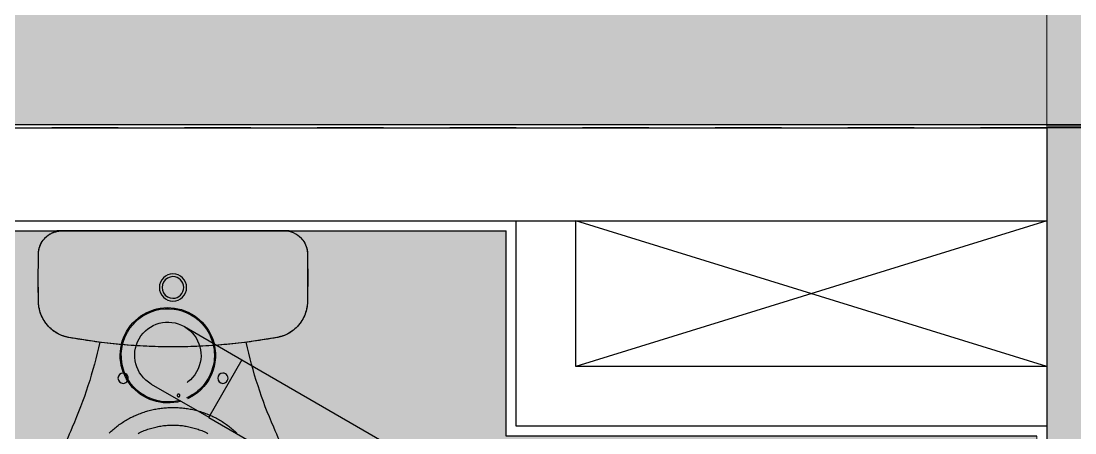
# Model space of a CAD drawing. Header units: metres. Extents: x -154 to 570, y -18 to 184.
# Drawn here: x -1.896 to -0.308, y 1.991 to 2.611 of the extents above; entities that cross this region are included whole.
import ezdxf
from ezdxf.xclip import XClip

# ---------------------------------------------------------------- set-up
doc = ezdxf.new("R2010")
doc.units = ezdxf.units.M
doc.header["$XCLIPFRAME"] = 0
for name, pattern in [('PUC TORRE B$0$DASHEDX2', [1.5, 1, -0.5]), ('PUC$0$DASHEDX2', [1.5, 1, -0.5]), ('PUC$0$HIDDEN2', [0.1875, 0.125, -0.0625])]:
    doc.linetypes.add(name, pattern=pattern)
for name, color, linetype in [('ARQ-AUX', 7, 'Continuous'), ('ARQ-DIM - EMBASAM', 2, 'Continuous'), ('CIRCULAÇAO VERTICAL EMBASAMENTO$0$ARQ-ALV ACAB', 4, 'Continuous'), ('PUC TORRE B$0$1', 232, 'PUC TORRE B$0$DASHEDX2'), ('PUC TORRE B$0$4', 2, 'Continuous'), ('PUC$0$ARQ-ALV ACAB', 4, 'Continuous'), ('PUC$0$ARQ-ALV OSSO', 5, 'Continuous'), ('PUC$0$ARQ-HID', 7, 'Continuous'), ('PUC$0$ARQ-PRJ', 7, 'PUC$0$DASHEDX2'), ('PUC$0$ARQ-SIM', 1, 'Continuous')]:
    doc.layers.add(name, color=color, linetype=linetype)
doc.layers.add('CIRCULAÇAO VERTICAL EMBASAMENTO$0$ARQ-FORRO', color=9, linetype='Continuous', lineweight=5)
doc.layers.add('PUC$0$ARQ-FORRO', color=9, linetype='Continuous', lineweight=5)

# ---------------------------------------------------------------- blocks, each defined once
blk = doc.blocks.new('PUC$0$ARQ-HID-BACIA CX')
blk.add_line((-0.0001, -0.175), (-0.0001, 0.175))
for points in [[(-0.0137, -0.1957), (-0.0142, -0.196), (-0.0147, -0.1964), (-0.0153, -0.1968), (-0.0158, -0.1971), (-0.0163, -0.1975), (-0.0168, -0.1978), (-0.0174, -0.1981), (-0.0179, -0.1984), (-0.0185, -0.1987), (-0.019, -0.199), (-0.0196, -0.1993), (-0.0202, -0.1995), (-0.0207, -0.1998), (-0.0213, -0.2), (-0.0219, -0.2003), (-0.0225, -0.2005), (-0.0231, -0.2007), (-0.0237, -0.2009), (-0.0243, -0.2011), (-0.0249, -0.2013), (-0.0255, -0.2015), (-0.0261, -0.2016), (-0.0267, -0.2018), (-0.0273, -0.2019), (-0.0279, -0.2021), (-0.0285, -0.2022), (-0.0292, -0.2023), (-0.0298, -0.2024), (-0.0304, -0.2025), (-0.031, -0.2025), (-0.0316, -0.2026), (-0.0323, -0.2026), (-0.0329, -0.2027), (-0.0335, -0.2027), (-0.0342, -0.2027, -0.00878), (-0.1068, -0.2028), (-0.1079, -0.2027), (-0.1091, -0.2026), (-0.1102, -0.2026), (-0.1114, -0.2025), (-0.1125, -0.2024), (-0.1136, -0.2022), (-0.1148, -0.2021), (-0.1159, -0.2019), (-0.117, -0.2017), (-0.1181, -0.2014), (-0.1192, -0.2012), (-0.1203, -0.2009), (-0.1214, -0.2006), (-0.1225, -0.2002), (-0.1236, -0.1999), (-0.1247, -0.1995), (-0.1258, -0.1991), (-0.1268, -0.1987), (-0.1279, -0.1982), (-0.1289, -0.1978), (-0.13, -0.1973), (-0.131, -0.1968), (-0.132, -0.1962), (-0.133, -0.1957), (-0.134, -0.1951), (-0.135, -0.1945), (-0.1359, -0.1939), (-0.1369, -0.1933), (-0.1378, -0.1926), (-0.1388, -0.192), (-0.1397, -0.1913), (-0.1406, -0.1906), (-0.1415, -0.1899), (-0.1423, -0.1891), (-0.1432, -0.1884), (-0.144, -0.1876), (-0.1449, -0.1868), (-0.1457, -0.186), (-0.1465, -0.1851), (-0.1472, -0.1843), (-0.148, -0.1834), (-0.1487, -0.1826), (-0.1494, -0.1817), (-0.1501, -0.1808), (-0.1508, -0.1799), (-0.1515, -0.1789), (-0.1521, -0.178), (-0.1527, -0.177), (-0.1533, -0.1761), (-0.1539, -0.1751), (-0.1545, -0.1741), (-0.155, -0.1731), (-0.1556, -0.1721), (-0.1561, -0.171), (-0.1566, -0.17), (-0.157, -0.169), (-0.1575, -0.1679), (-0.1579, -0.1668), (-0.1583, -0.1658), (-0.1586, -0.1647), (-0.159, -0.1636), (-0.1593, -0.1625), (-0.1596, -0.1614), (-0.1598, -0.1603), (-0.1601, -0.1592), (-0.1604, -0.158), (-0.1606, -0.1569), (-0.1614, -0.1525), (-0.1622, -0.148), (-0.1629, -0.1436), (-0.1636, -0.1392), (-0.1643, -0.1347), (-0.165, -0.1302), (-0.1657, -0.1258), (-0.1663, -0.1213), (-0.1669, -0.1169), (-0.1675, -0.1124), (-0.168, -0.1079), (-0.1686, -0.1034), (-0.1691, -0.099), (-0.1696, -0.0945), (-0.1701, -0.09), (-0.1705, -0.0855), (-0.1709, -0.081), (-0.1713, -0.0765), (-0.1717, -0.072), (-0.1721, -0.0675), (-0.1724, -0.0631), (-0.1727, -0.0586), (-0.173, -0.0541), (-0.1733, -0.0496), (-0.1735, -0.0451), (-0.1737, -0.0406), (-0.1739, -0.0361), (-0.1741, -0.0315), (-0.1742, -0.027), (-0.1744, -0.0225), (-0.1745, -0.018), (-0.1745, -0.0135), (-0.1746, -0.009), (-0.1746, -0.0045), (-0.1746, 0), (-0.1746, 0.0045), (-0.1746, 0.009), (-0.1745, 0.0135), (-0.1745, 0.018), (-0.1744, 0.0225), (-0.1742, 0.027), (-0.1741, 0.0315), (-0.1739, 0.0361), (-0.1737, 0.0406), (-0.1735, 0.0451), (-0.1733, 0.0496), (-0.173, 0.0541), (-0.1727, 0.0586), (-0.1724, 0.0631), (-0.1721, 0.0675), (-0.1717, 0.072), (-0.1713, 0.0765), (-0.1709, 0.081), (-0.1705, 0.0855), (-0.1701, 0.09), (-0.1696, 0.0945), (-0.1691, 0.099), (-0.1686, 0.1034), (-0.168, 0.1079), (-0.1675, 0.1124), (-0.1669, 0.1169), (-0.1663, 0.1213), (-0.1657, 0.1258), (-0.165, 0.1302), (-0.1643, 0.1347), (-0.1636, 0.1392), (-0.1629, 0.1436), (-0.1622, 0.148), (-0.1614, 0.1525), (-0.1606, 0.1569), (-0.1604, 0.158), (-0.1601, 0.1592), (-0.1598, 0.1603), (-0.1596, 0.1614), (-0.1593, 0.1625), (-0.159, 0.1636), (-0.1586, 0.1647), (-0.1583, 0.1658), (-0.1579, 0.1668), (-0.1575, 0.1679), (-0.157, 0.169), (-0.1566, 0.17), (-0.1561, 0.171), (-0.1556, 0.1721), (-0.155, 0.1731), (-0.1545, 0.1741), (-0.1539, 0.1751), (-0.1533, 0.1761), (-0.1527, 0.177), (-0.1521, 0.178), (-0.1515, 0.1789), (-0.1508, 0.1799), (-0.1501, 0.1808), (-0.1494, 0.1817), (-0.1487, 0.1826), (-0.148, 0.1834), (-0.1472, 0.1843), (-0.1465, 0.1851), (-0.1457, 0.186), (-0.1449, 0.1868), (-0.144, 0.1876), (-0.1432, 0.1884), (-0.1423, 0.1891), (-0.1415, 0.1899), (-0.1406, 0.1906), (-0.1397, 0.1913), (-0.1388, 0.192), (-0.1378, 0.1926), (-0.1369, 0.1933), (-0.1359, 0.1939), (-0.135, 0.1945), (-0.134, 0.1951), (-0.133, 0.1957), (-0.132, 0.1962), (-0.131, 0.1968), (-0.13, 0.1973), (-0.1289, 0.1978), (-0.1279, 0.1982), (-0.1268, 0.1987), (-0.1258, 0.1991), (-0.1247, 0.1995), (-0.1236, 0.1999), (-0.1225, 0.2002), (-0.1214, 0.2006), (-0.1203, 0.2009), (-0.1192, 0.2012), (-0.1181, 0.2014), (-0.117, 0.2017), (-0.1159, 0.2019), (-0.1148, 0.2021), (-0.1136, 0.2022), (-0.1125, 0.2024), (-0.1114, 0.2025), (-0.1102, 0.2026), (-0.1091, 0.2026), (-0.1079, 0.2027), (-0.1068, 0.2028, -0.00878), (-0.0342, 0.2027), (-0.0335, 0.2027), (-0.0329, 0.2027), (-0.0323, 0.2026), (-0.0316, 0.2026), (-0.031, 0.2025), (-0.0304, 0.2025), (-0.0298, 0.2024), (-0.0292, 0.2023), (-0.0285, 0.2022), (-0.0279, 0.2021), (-0.0273, 0.2019), (-0.0267, 0.2018), (-0.0261, 0.2016), (-0.0255, 0.2015), (-0.0249, 0.2013), (-0.0243, 0.2011), (-0.0237, 0.2009), (-0.0231, 0.2007), (-0.0225, 0.2005), (-0.0219, 0.2003), (-0.0213, 0.2), (-0.0207, 0.1998), (-0.0202, 0.1995), (-0.0196, 0.1993), (-0.019, 0.199), (-0.0185, 0.1987), (-0.0179, 0.1984), (-0.0174, 0.1981), (-0.0168, 0.1978), (-0.0163, 0.1975), (-0.0158, 0.1971), (-0.0153, 0.1968), (-0.0147, 0.1964), (-0.0142, 0.196), (-0.0137, 0.1957)], [(-0.0131, 0.195, 0.018828), (-0.0135, 0.1954)], [(-0.0133, -0.1951), (-0.0133, -0.1951), (-0.0133, -0.1951), (-0.0133, -0.1951), (-0.0132, -0.1951), (-0.0132, -0.195), (-0.0132, -0.195), (-0.0131, -0.1949), (-0.013, -0.1948), (-0.0129, -0.1947), (-0.0128, -0.1946), (-0.0126, -0.1945), (-0.0125, -0.1943), (-0.0116, -0.1935, 0.212488), (-0.0001, -0.1677), (-0.0001, 0.1677, 0.212488), (-0.0116, 0.1935), (-0.0125, 0.1943), (-0.0126, 0.1945), (-0.0128, 0.1946), (-0.0129, 0.1947), (-0.013, 0.1948), (-0.0131, 0.1949), (-0.0132, 0.195), (-0.0132, 0.195), (-0.0132, 0.1951), (-0.0133, 0.1951), (-0.0133, 0.1951), (-0.0133, 0.1951)], [(-0.0123, 0.1942, 0.002919), (-0.0115, 0.1935)], [(-0.1676, 0.1104), (-0.1678, 0.1104), (-0.176, 0.1123), (-0.1842, 0.1142), (-0.1925, 0.1163), (-0.2008, 0.1185), (-0.209, 0.1208), (-0.2171, 0.1231), (-0.2253, 0.1256), (-0.2335, 0.1282), (-0.2415, 0.1309), (-0.2493, 0.1336), (-0.2571, 0.1363), (-0.2648, 0.1392), (-0.2725, 0.1422), (-0.2803, 0.1453), (-0.288, 0.1486), (-0.2958, 0.1519, 0.011149), (-0.3381, 0.1694)], [(-0.3381, -0.1694, 0.011149), (-0.2958, -0.1519), (-0.288, -0.1486), (-0.2803, -0.1453), (-0.2725, -0.1422), (-0.2648, -0.1392), (-0.2571, -0.1363), (-0.2493, -0.1336), (-0.2415, -0.1309), (-0.2335, -0.1282), (-0.2253, -0.1256), (-0.2171, -0.1231), (-0.209, -0.1208), (-0.2008, -0.1185), (-0.1925, -0.1163), (-0.1842, -0.1142), (-0.176, -0.1123), (-0.1678, -0.1104), (-0.1676, -0.1104)], [(-0.0136, -0.1955, 0.018828), (-0.0132, -0.1951)]]:
    blk.add_lwpolyline(points, format="xyb")
at = {"ltscale": 0.000466036}
blk.add_lwpolyline([(-0.0133, -0.1951), (-0.0133, -0.1952, -0.017665), (-0.0136, -0.1955, -0.039631), (-0.0138, -0.1956, -0.158216), (-0.0342, -0.2027, -0.008778), (-0.1068, -0.2027), (-0.1095, -0.2026), (-0.1122, -0.2023), (-0.1149, -0.202), (-0.1176, -0.2014), (-0.1203, -0.2008), (-0.1229, -0.2), (-0.1255, -0.1991), (-0.128, -0.1981), (-0.1305, -0.1969), (-0.1329, -0.1957), (-0.1352, -0.1943), (-0.1375, -0.1928), (-0.1397, -0.1912), (-0.1418, -0.1894), (-0.1439, -0.1876), (-0.1458, -0.1857), (-0.1477, -0.1837), (-0.1494, -0.1816), (-0.151, -0.1794), (-0.1526, -0.1772), (-0.154, -0.1748), (-0.1553, -0.1724), (-0.1565, -0.17), (-0.1575, -0.1675), (-0.1585, -0.1649), (-0.1593, -0.1623), (-0.16, -0.1597), (-0.1605, -0.1569, -0.044623), (-0.1746, 0, -0.044623), (-0.1605, 0.1569), (-0.16, 0.1597), (-0.1593, 0.1623), (-0.1585, 0.1649), (-0.1575, 0.1675), (-0.1565, 0.17), (-0.1553, 0.1724), (-0.154, 0.1748), (-0.1526, 0.1772), (-0.151, 0.1794), (-0.1494, 0.1816), (-0.1477, 0.1837), (-0.1458, 0.1857), (-0.1439, 0.1876), (-0.1418, 0.1894), (-0.1397, 0.1912), (-0.1375, 0.1928), (-0.1352, 0.1943), (-0.1329, 0.1957), (-0.1305, 0.1969), (-0.128, 0.1981), (-0.1255, 0.1991), (-0.1229, 0.2), (-0.1203, 0.2008), (-0.1176, 0.2014), (-0.1149, 0.202), (-0.1122, 0.2023), (-0.1095, 0.2026), (-0.1068, 0.2027, -0.008778), (-0.0342, 0.2027, -0.158216), (-0.0138, 0.1956, -0.039631), (-0.0136, 0.1955, -0.017665), (-0.0133, 0.1952), (-0.0133, 0.1951)], format="xyb", dxfattribs=at)
at = {"ltscale": 0.00311}
for points in [[(-0.1068, 0.2021), (-0.1068, 0.2027)], [(-0.1068, -0.2021), (-0.1068, -0.2027)]]:
    blk.add_lwpolyline(points, dxfattribs=at)
at = {"ltscale": 0.00156}
blk.add_lwpolyline([(-0.0131, 0.1951), (-0.0133, 0.1953)], dxfattribs=at)
for points in [[(-0.0133, 0.1951), (-0.0133, 0.1951)], [(-0.0115, 0.1936), (-0.0109, 0.1931), (-0.0103, 0.1925), (-0.0097, 0.1919), (-0.0091, 0.1913), (-0.0086, 0.1907), (-0.008, 0.19), (-0.0075, 0.1894), (-0.007, 0.1887), (-0.0065, 0.1881), (-0.006, 0.1874), (-0.0055, 0.1867), (-0.0051, 0.186), (-0.0047, 0.1853), (-0.0043, 0.1845), (-0.0039, 0.1838), (-0.0035, 0.1831), (-0.0031, 0.1823), (-0.0028, 0.1815), (-0.0025, 0.1808), (-0.0022, 0.18), (-0.0019, 0.1792), (-0.0016, 0.1784), (-0.0014, 0.1776), (-0.0012, 0.1768), (-0.001, 0.176), (-0.0008, 0.1752), (-0.0006, 0.1744), (-0.0005, 0.1736), (-0.0003, 0.1728), (-0.0002, 0.1719), (-0.0001, 0.1711), (-0.0001, 0.1703), (0, 0.1694), (0, 0.1686), (0, 0.1678)], [(0, 0.1677), (0, -0.1677)], [(-0.3046, 0.0963), (-0.3032, 0.0949), (-0.3019, 0.0934), (-0.3005, 0.0919), (-0.2992, 0.0904), (-0.2979, 0.0888), (-0.2967, 0.0873), (-0.2954, 0.0857), (-0.2942, 0.0841), (-0.293, 0.0825), (-0.2918, 0.0809), (-0.2907, 0.0793), (-0.2895, 0.0776), (-0.2884, 0.0759), (-0.2873, 0.0742), (-0.2863, 0.0725), (-0.2852, 0.0708), (-0.2842, 0.0691), (-0.2832, 0.0673), (-0.2823, 0.0656), (-0.2813, 0.0638), (-0.2804, 0.062), (-0.2796, 0.0602), (-0.2787, 0.0584), (-0.2779, 0.0565), (-0.2771, 0.0547), (-0.2763, 0.0528), (-0.2755, 0.051), (-0.2748, 0.0491), (-0.2741, 0.0472), (-0.2735, 0.0453), (-0.2728, 0.0434), (-0.2722, 0.0415), (-0.2716, 0.0396), (-0.2711, 0.0377), (-0.2705, 0.0357), (-0.27, 0.0338), (-0.2696, 0.0318), (-0.2691, 0.0299), (-0.2687, 0.0279), (-0.2683, 0.026), (-0.2679, 0.024), (-0.2676, 0.022), (-0.2673, 0.02), (-0.267, 0.018), (-0.2668, 0.016), (-0.2666, 0.014), (-0.2664, 0.012), (-0.2663, 0.01), (-0.2662, 0.008), (-0.2661, 0.006), (-0.266, 0.004), (-0.2659, 0.002), (-0.2659, 0), (-0.2659, -0.002), (-0.266, -0.004), (-0.2661, -0.006), (-0.2662, -0.008), (-0.2663, -0.01), (-0.2664, -0.012), (-0.2666, -0.014), (-0.2668, -0.016), (-0.267, -0.018), (-0.2673, -0.02), (-0.2676, -0.022), (-0.2679, -0.024), (-0.2683, -0.026), (-0.2687, -0.0279), (-0.2691, -0.0299), (-0.2696, -0.0318), (-0.27, -0.0338), (-0.2705, -0.0357), (-0.2711, -0.0377), (-0.2716, -0.0396), (-0.2722, -0.0415), (-0.2728, -0.0434), (-0.2735, -0.0453), (-0.2741, -0.0472), (-0.2748, -0.0491), (-0.2755, -0.051), (-0.2763, -0.0528), (-0.2771, -0.0547), (-0.2779, -0.0565), (-0.2787, -0.0584), (-0.2796, -0.0602), (-0.2804, -0.062), (-0.2813, -0.0638), (-0.2823, -0.0656), (-0.2832, -0.0673), (-0.2842, -0.0691), (-0.2852, -0.0708), (-0.2863, -0.0725), (-0.2873, -0.0742), (-0.2884, -0.0759), (-0.2895, -0.0776), (-0.2907, -0.0793), (-0.2918, -0.0809), (-0.293, -0.0825), (-0.2942, -0.0841), (-0.2954, -0.0857), (-0.2967, -0.0873), (-0.2979, -0.0888), (-0.2992, -0.0904), (-0.3005, -0.0919), (-0.3019, -0.0934), (-0.3032, -0.0949), (-0.3046, -0.0963)], [(-0.305, 0.0527), (-0.3041, 0.0509), (-0.3032, 0.0491), (-0.3024, 0.0472), (-0.3016, 0.0453), (-0.3008, 0.0435), (-0.3001, 0.0416), (-0.2994, 0.0397), (-0.2987, 0.0378), (-0.2981, 0.0358), (-0.2975, 0.0339), (-0.2969, 0.032), (-0.2964, 0.03), (-0.2959, 0.028), (-0.2954, 0.0261), (-0.295, 0.0241), (-0.2946, 0.0221), (-0.2942, 0.0201), (-0.2939, 0.0181), (-0.2936, 0.0161), (-0.2933, 0.0141), (-0.2931, 0.0121), (-0.2929, 0.0101), (-0.2927, 0.0081), (-0.2926, 0.0061), (-0.2925, 0.004), (-0.2925, 0.002), (-0.2925, 0), (-0.2925, -0.002), (-0.2925, -0.004), (-0.2926, -0.0061), (-0.2927, -0.0081), (-0.2929, -0.0101), (-0.2931, -0.0121), (-0.2933, -0.0141), (-0.2936, -0.0161), (-0.2939, -0.0181), (-0.2942, -0.0201), (-0.2946, -0.0221), (-0.295, -0.0241), (-0.2954, -0.0261), (-0.2959, -0.028), (-0.2964, -0.03), (-0.2969, -0.032), (-0.2975, -0.0339), (-0.2981, -0.0358), (-0.2987, -0.0378), (-0.2994, -0.0397), (-0.3001, -0.0416), (-0.3008, -0.0435), (-0.3016, -0.0453), (-0.3024, -0.0472), (-0.3032, -0.0491), (-0.3041, -0.0509), (-0.305, -0.0527)], [(-0.0115, -0.1936), (-0.0116, -0.1938), (-0.0117, -0.1938), (-0.0119, -0.194), (-0.0123, -0.1944), (-0.0126, -0.1947), (-0.0128, -0.1948), (-0.0129, -0.1949), (-0.013, -0.1949), (-0.013, -0.195), (-0.0131, -0.195), (-0.0131, -0.1951)]]:
    blk.add_lwpolyline(points)
at = {"ltscale": 0.00179}
for points in [[(-0.0004, 0.1677), (-0.0001, 0.1677)], [(-0.0004, -0.1677), (-0.0001, -0.1677)]]:
    blk.add_lwpolyline(points, dxfattribs=at)
for points in [[(-0.2141, 0.0752, 1), (-0.2296, 0.0752, 1)], [(-0.0647, 0, 1), (-0.1058, 0, 1)], [(-0.0689, 0.0001, 1), (-0.1014, 0.0001, 1)], [(-0.2141, -0.0752, 1), (-0.2296, -0.0752, 1)]]:
    blk.add_lwpolyline(points, format="xyb", close=True)
at = {"ltscale": 0.003392}
blk.add_lwpolyline([(-0.1598, -0.1568), (-0.1605, -0.1569)], dxfattribs=at)
at = {"ltscale": 0.002755}
blk.add_lwpolyline([(-0.0342, -0.2021), (-0.0342, -0.2026)], dxfattribs=at)
blk = doc.blocks.new('PUC$0$pl apto tipo 4 puc')
at = {"layer": 'PUC$0$ARQ-FORRO'}
h = blk.add_hatch(color=256, dxfattribs=at)
h.dxf.hatch_style = 1
h.paths.add_polyline_path([(0.3668, -1.0538), (0.3668, -1.9838), (1.1668, -1.9838), (1.1668, -2.2931), (2.8956, -2.2931), (2.8956, -1.0538)])
at = {"layer": 'PUC$0$ARQ-ALV ACAB', "elevation": 0}
for points in [[(0.3668, -1.9838), (1.1668, -1.9838), (1.1668, -2.2931)], [(2.8956, -2.2931), (1.1668, -2.2931)]]:
    blk.add_lwpolyline(points, dxfattribs=at)
at = {"layer": 'PUC$0$ARQ-ALV OSSO', "elevation": 0}
blk.add_lwpolyline([(0.3518, -1.9988), (1.1518, -1.9988), (1.1518, -2.3081)], dxfattribs=at)
blk.add_lwpolyline([(1.0618, -2.3081), (0.3518, -2.3081), (0.3518, -2.0888), (1.0618, -2.0888)], close=True, dxfattribs=at)
at = {"layer": 'PUC$0$ARQ-ALV OSSO'}
for points in [[(4.6618, -2.3081), (0.3518, -2.3081)], [(4.6683, -2.4481), (0.3527, -2.4481)]]:
    blk.add_lwpolyline(points, dxfattribs=at)
at = {"layer": 'PUC$0$ARQ-FORRO', "elevation": 0}
blk.add_lwpolyline([(0.3668, -1.0538), (0.3668, -1.9838), (1.1668, -1.9838), (1.1668, -2.2931), (2.8956, -2.2931), (2.8956, -1.0538)], close=True, dxfattribs=at)
at = {"layer": 'PUC$0$ARQ-SIM'}
blk.add_lwpolyline([(0.3517, -2.3081), (1.0618, -2.0888)], dxfattribs=at)
at = {"layer": 'PUC$0$ARQ-SIM', "elevation": 0}
blk.add_lwpolyline([(0.3518, -2.0888), (1.0618, -2.3081)], dxfattribs=at)
at = {"layer": 'PUC$0$ARQ-HID', "lineweight": -2, "extrusion": (0, 0, -1), "xscale": -1, "zscale": -1, "rotation": 90.00006226801071}
blk.add_blockref('PUC$0$ARQ-HID-BACIA CX', (-1.669, -2.2929, 0), dxfattribs=at)
blk = doc.blocks.new('PUC$0$forro area comum')
at = {"layer": 'PUC$0$ARQ-FORRO'}
h = blk.add_hatch(color=256, dxfattribs=at)
h.dxf.hatch_style = 1
h.paths.add_polyline_path([(11.6882, 2.455), (11.6882, 2.0562), (14.5982, 2.0547), (14.5982, 2.455), (22.4606, 2.455), (22.4606, 2.0562), (25.295, 2.056), (25.295, 2.4552), (26.4562, 2.4546), (26.4563, 3.9549), (5.17, 3.9599), (5.0963, 3.9584), (3.8246, 3.96), (3.825, 9.24), (2.3202, 9.2404), (2.3201, 3.955), (-1.06, 3.955), (-1.06, 4.3049), (-0.355, 4.305), (-0.355, 4.5591), (-0.2032, 4.5606), (-0.2032, 8.4256), (-4.865, 8.4256), (-4.865, 4.9649), (-4.6551, 4.9649), (-4.655, 4.1049), (-3.945, 4.1049), (-3.945, 3.9549), (-11.1863, 3.9549), (-11.1863, 2.455), (-10.025, 2.455), (-10.025, 2.0558), (-7.1264, 2.0558), (-7.1264, 2.455)])
at = {"layer": 'PUC$0$ARQ-FORRO', "elevation": 0}
blk.add_lwpolyline([(5.0963, 3.9584), (3.8246, 3.96), (3.825, 9.24), (2.3202, 9.2404), (2.3201, 3.955), (-1.06, 3.955), (-1.06, 4.3049), (-0.355, 4.305), (-0.355, 4.5591), (-0.2032, 4.5606), (-0.2032, 8.4256), (-4.865, 8.4256), (-4.865, 4.9649), (-4.6551, 4.9649), (-4.655, 4.1049), (-3.945, 4.1049), (-3.945, 3.9549), (-11.1863, 3.9549), (-11.1863, 2.455), (-10.025, 2.455), (-10.025, 2.0558), (-7.1264, 2.0558), (-7.1264, 2.455), (11.6882, 2.455)], dxfattribs=at)
blk = doc.blocks.new('CIRCULAÇAO VERTICAL EMBASAMENTO')
at = {"layer": 'CIRCULAÇAO VERTICAL EMBASAMENTO$0$ARQ-FORRO'}
h = blk.add_hatch(color=256, dxfattribs=at)
h.dxf.hatch_style = 1
h.paths.add_polyline_path([(-0.3501, 2.452), (5.5549, 2.4551), (5.555, 3.9601), (4.98, 3.96), (4.98, 4.4652), (3.8253, 4.4654), (3.8249, 9.235), (2.3249, 9.2351), (2.3249, 3.955), (-0.3501, 3.955)])
at = {"layer": 'CIRCULAÇAO VERTICAL EMBASAMENTO$0$ARQ-ALV ACAB', "elevation": 0}
blk.add_lwpolyline([(0.58, 2.26), (0.58, 2.455), (-0.35, 2.452)], dxfattribs=at)
at = {"layer": 'CIRCULAÇAO VERTICAL EMBASAMENTO$0$ARQ-FORRO', "elevation": 0}
blk.add_lwpolyline([(-0.3501, 2.452), (5.5549, 2.4551), (5.555, 3.9601), (4.98, 3.96), (4.98, 4.4652), (3.8253, 4.4654), (3.8249, 9.235), (2.3249, 9.2351), (2.3249, 3.955), (-0.3501, 3.955)], close=True, dxfattribs=at)
blk = doc.blocks.new('PUC$0$E3')
for p, q in [((302.2155, -376.0693), (302.3155, -376.0693)), ((302.3155, -376.1693), (302.3155, -376.0693)), ((302.2155, -376.1693), (302.3155, -376.1693))]:
    blk.add_line(p, q)
at = {"linetype": 'PUC$0$HIDDEN2', "ltscale": 0.1}
blk.add_circle((302.2598, -376.075), 0.00202, dxfattribs=at)
for radius, start, end in [(0.0718, 44.1572, 315.8498), (0.0702, 45.4504, 314.5569), (0.05, 90, 270)]:
    blk.add_arc((302.2155, -376.1193), radius, start, end)
blk.add_arc((302.2155, -376.1193), 0.05, 270, 90, dxfattribs=at)
at = {"linetype": 'PUC$0$HIDDEN2', "ltscale": 0.2}
for radius, start, end in [(0.0702, 314.5569, 45.4504), (0.0718, 315.8498, 44.1572)]:
    blk.add_arc((302.2155, -376.1193), radius, start, end, dxfattribs=at)
blk = doc.blocks.new('PUC$0$A$C7fa1a06e')
at = {"layer": 'PUC$0$ARQ-PRJ', "linetype": 'PUC$0$HIDDEN2', "ltscale": 50}
for p, q in [((-1.2134, 0.2507), (-0.1054, -0.3889)), ((-1.263, 0.1639), (-0.1554, -0.4755))]:
    blk.add_line(p, q, dxfattribs=at)
at = {"layer": 'PUC$0$ARQ-PRJ', "linetype": 'PUC$0$HIDDEN2', "ltscale": 0.5, "xscale": -1, "rotation": 150}
blk.add_blockref('PUC$0$E3', (-451.1109, -174.3637), dxfattribs=at)
blk = doc.blocks.new('PUC')
at = {"layer": 'PUC$0$ARQ-ALV ACAB'}
blk.add_lwpolyline([(-4.6665, 2.455), (0.575, 2.455), (0.575, 2.4501)], dxfattribs=at)
blk.add_blockref('PUC$0$A$C7fa1a06e', (-0.35, 1.85))
blk.add_blockref('CIRCULAÇAO VERTICAL EMBASAMENTO', (0, 0), dxfattribs=at)
at = {"layer": 'PUC$0$ARQ-ALV OSSO', "color": 6, "rotation": 180}
blk.add_blockref('PUC$0$pl apto tipo 4 puc', (0.0018, 0.0019), dxfattribs=at)
at = {"layer": 'PUC$0$ARQ-FORRO'}
blk.add_blockref('PUC$0$forro area comum', (0, 0), dxfattribs=at)
blk = doc.blocks.new('PUC TORRE B$0$est-lo-07-6sb-r00')
at = {"layer": 'PUC TORRE B$0$4'}
h = blk.add_hatch(color=8, dxfattribs=at)
h.dxf.hatch_style = 1
h.paths.add_polyline_path([(213.004314, 592.98646), (232.004314, 592.98646), (232.004314, 743.98646), (213.004314, 743.98646)], flags=17)
h.paths.add_polyline_path([(517.003016, 942.98646), (353.003016, 942.98646), (353.003016, 923.986062), (498.003016, 923.986062), (498.003016, 465.008359), (498.003039, 465.008359), (498.003039, 450.008359), (498.003039, 395.98646), (517.003016, 395.98646)])
h.paths.add_polyline_path([(3672.003309, 253.001099), (3672.003309, 388.001099), (3637.003309, 388.001099), (3637.003309, 253.001099)])
h.paths.add_polyline_path([(3637.003309, 942.98646), (3637.003194, 872.98646), (3653.003309, 872.98646), (3653.003309, 599.001099), (3637.003309, 599.001099), (3637.003309, 539.001099), (3672.003309, 539.001099), (3672.003309, 942.98646)])
h.paths.add_polyline_path([(3672.003424, 102.001099), (3637.003309, 102.001099), (3637.003309, 42.001099), (3653.003307, 42.001099), (3653.003307, -229.998901), (3637.003309, -229.998901), (3637.003309, -299.998901), (3672.003424, -299.998901)])
h.paths.add_polyline_path([(3075.003309, -299.999844), (3110.003309, -299.999844), (3110.003309, -199.999844), (3075.003309, -199.999844)])
h.paths.add_polyline_path([(3075.003309, 270.500177), (3110.003309, 270.500177), (3110.003309, 370.500177), (3075.003309, 370.500177)])
h.paths.add_polyline_path([(520.003309, 942.98646), (520.003309, 395.98646), (555.003309, 395.98646), (555.003309, 451.98646), (539.003309, 451.98646), (539.003309, 872.98646), (555.003309, 872.98646), (555.003309, 942.98646)])
h.paths.add_polyline_path([(-2102.995138, 253.000177), (-2102.995138, 388.000177), (-2137.995138, 388.000177), (-2137.995138, 253.000177)])
h.paths.add_polyline_path([(-2137.995138, 101.999935), (-2137.995138, -299.999844), (-2102.995138, -299.999844), (-2102.995138, -229.999844), (-2118.995138, -229.999844), (-2118.995138, 41.999935), (-2102.995138, 41.999935), (-2102.995138, 101.999935)])
h.paths.add_polyline_path([(-2137.995141, 942.98646), (-2137.995141, 538.988972), (-2102.995141, 538.988972), (-2102.995141, 598.988972), (-2118.995141, 598.988972), (-2118.995141, 872.98646), (-2102.995141, 872.98646), (-2102.995141, 942.98646)])
h.paths.add_polyline_path([(520.003309, 245.003526), (520.003309, -299.999844), (555.003309, -299.999844), (555.003309, -229.999844), (539.003309, -229.999844), (539.003309, 185.003526), (555.003309, 185.003526), (555.003309, 245.003526)])
h.paths.add_polyline_path([(-34.995574, 942.98646), (-34.995574, 872.98646), (-18.995574, 872.98646), (-18.995574, 455.98646), (-34.995574, 455.98646), (-34.995574, 395.98646), (232.004426, 395.98646), (232.004426, 481.98646), (213.004426, 481.98646), (213.004426, 414.98646), (0.004426, 414.98646), (0.004426, 923.98646), (213.004426, 923.98646), (213.004426, 854.98646), (232.004426, 854.98646), (232.004426, 923.98646), (252.004426, 923.98646), (252.004426, 942.98646)])
h.paths.add_polyline_path([(3075.003309, 842.98646), (3110.003309, 842.98646), (3110.003309, 942.98646), (3075.003309, 942.98646)])
h.paths.add_polyline_path([(2530.003309, -299.999844), (2570.003309, -299.999844), (2570.003309, -199.999844), (2530.003309, -199.999844)])
h.paths.add_polyline_path([(2530.003309, 145.003526), (2570.003309, 145.003526), (2570.003309, 245.003526), (2530.003309, 245.003526)])
h.paths.add_polyline_path([(2530.003309, 395.98646), (2570.003309, 395.98646), (2570.003309, 495.98646), (2530.003309, 495.98646)])
h.paths.add_polyline_path([(2530.003309, 842.98646), (2570.003309, 842.98646), (2570.003309, 942.98646), (2530.003309, 942.98646)])
h.paths.add_polyline_path([(1995.003309, -299.999844), (2030.003309, -299.999844), (2030.003309, -199.999844), (1995.003309, -199.999844)])
h.paths.add_polyline_path([(1995.003309, 145.003526), (2030.003309, 145.003526), (2030.003309, 245.003526), (1995.003309, 245.003526)])
h.paths.add_polyline_path([(1995.003309, 395.98646), (2030.003309, 395.98646), (2030.003309, 495.98646), (1995.003309, 495.98646)])
h.paths.add_polyline_path([(1995.003309, 842.98646), (2030.003309, 842.98646), (2030.003309, 942.98646), (1995.003309, 942.98646)])
h.paths.add_polyline_path([(1460.003309, -299.999844), (1495.003309, -299.999844), (1495.003309, -199.999844), (1460.003309, -199.999844)])
h.paths.add_polyline_path([(1460.003309, 145.003526), (1495.003309, 145.003526), (1495.003309, 245.003526), (1460.003309, 245.003526)])
h.paths.add_polyline_path([(1460.176641, 395.98646), (1495.176641, 395.98646), (1495.176641, 495.98646), (1460.176641, 495.98646)])
h.paths.add_polyline_path([(1460.003309, 842.98646), (1495.003309, 842.98646), (1495.003309, 942.98646), (1460.003309, 942.98646)])
h.paths.add_polyline_path([(925.003309, -299.999844), (960.003309, -299.999844), (960.003309, -199.999844), (925.003309, -199.999844)])
h.paths.add_polyline_path([(925.003309, 145.003526), (960.003309, 145.003526), (960.003309, 245.003526), (925.003309, 245.003526)])
h.paths.add_polyline_path([(925.003309, 395.98646), (960.003309, 395.98646), (960.003309, 495.98646), (925.003309, 495.98646)])
h.paths.add_polyline_path([(925.003309, 842.98646), (960.003309, 842.98646), (960.003309, 942.98646), (925.003309, 942.98646)])
h.paths.add_polyline_path([(-1582.999721, -299.999844), (-1547.999721, -299.999844), (-1547.999721, -199.999844), (-1582.999721, -199.999844)])
h.paths.add_polyline_path([(-500.999721, -299.999844), (-465.999721, -299.999844), (-465.999721, -199.999844), (-500.999721, -199.999844)])
h.paths.add_polyline_path([(-1042.999721, -299.999844), (-1002.999721, -299.999844), (-1002.999721, -199.999844), (-1042.999721, -199.999844)])
h.paths.add_polyline_path([(-500.999721, 145.003526), (-465.999721, 145.003526), (-465.999721, 245.003526), (-500.999721, 245.003526)])
h.paths.add_polyline_path([(-1042.999721, 145.003526), (-1002.999721, 145.003526), (-1002.999721, 245.003526), (-1042.999721, 245.003526)])
h.paths.add_polyline_path([(-500.999721, 395.98646), (-465.999721, 395.98646), (-465.999721, 495.98646), (-500.999721, 495.98646)])
h.paths.add_polyline_path([(-1042.999721, 395.98646), (-1002.999721, 395.98646), (-1002.999721, 495.98646), (-1042.999721, 495.98646)])
h.paths.add_polyline_path([(-1582.999721, 270.500177), (-1547.999721, 270.500177), (-1547.999721, 370.500177), (-1582.999721, 370.500177)])
h.paths.add_polyline_path([(-500.999721, 842.98646), (-465.999721, 842.98646), (-465.999721, 942.98646), (-500.999721, 942.98646)])
h.paths.add_polyline_path([(-1042.999721, 842.98646), (-1002.999721, 842.98646), (-1002.999721, 942.98646), (-1042.999721, 942.98646)])
h.paths.add_polyline_path([(-1582.999721, 842.98646), (-1547.999721, 842.98646), (-1547.999721, 942.98646), (-1582.999721, 942.98646)])
h.paths.add_polyline_path([(-35, 245.003526), (-35, 185.003526), (-19, 185.003526), (-19, -230), (-35, -230), (-35, -300), (517, -300), (517, 245), (498, 245), (498, -281), (0, -281), (0, -19), (255, -19), (255, 245.003526), (178.5, 245.003526), (178.5, 226.003526), (236, 226.003526), (236, 0), (0, 0), (0, 226.003526), (57.5, 226.003526), (57.5, 245.003526)])
at = {"layer": 'PUC TORRE B$0$1'}
blk.add_lwpolyline([(-35, 245.003526), (-273.377168, 245.003526)], dxfattribs=at)
at = {"layer": 'PUC TORRE B$0$4', "linetype": 'Continuous'}
blk.add_lwpolyline([(-35, 245.003526), (-35, 185.003526), (-19, 185.003526), (-19, -230), (-35, -230), (-35, -300), (517, -300), (517, 245), (498, 245), (498, -281), (0, -281), (0, -19), (255, -19), (255, 245.003526), (178.5, 245.003526), (178.5, 226.003526), (236, 226.003526), (236, 0), (0, 0), (0, 226.003526), (57.5, 226.003526), (57.5, 245.003526), (-35, 245.003526)], dxfattribs=at)
blk = doc.blocks.new('PUC TORRE B')
at = {"linetype": 'Continuous', "xscale": 0.01, "yscale": 0.01, "zscale": 0.01}
blk.add_blockref('PUC TORRE B$0$est-lo-07-6sb-r00', (0, 0), dxfattribs=at)
blk.add_blockref('PUC', (0, 0))
blk = doc.blocks.new('terreno + circ vert')
blk.add_blockref('CIRCULAÇAO VERTICAL EMBASAMENTO', (0, 0))

msp = doc.modelspace()

# ---------------------------------------------------------------- block references
at = {"layer": 'ARQ-AUX'}
ref = msp.add_blockref('PUC TORRE B', (0, 0), dxfattribs=at)
XClip(ref).set_block_clipping_path([(-22.1257387469, -3.8879528525), (38.8233554118, 13.297728756)])
at = {"layer": 'ARQ-DIM - EMBASAM'}
msp.add_blockref('terreno + circ vert', (0, 0), dxfattribs=at)

doc.saveas('drawing.dxf')
